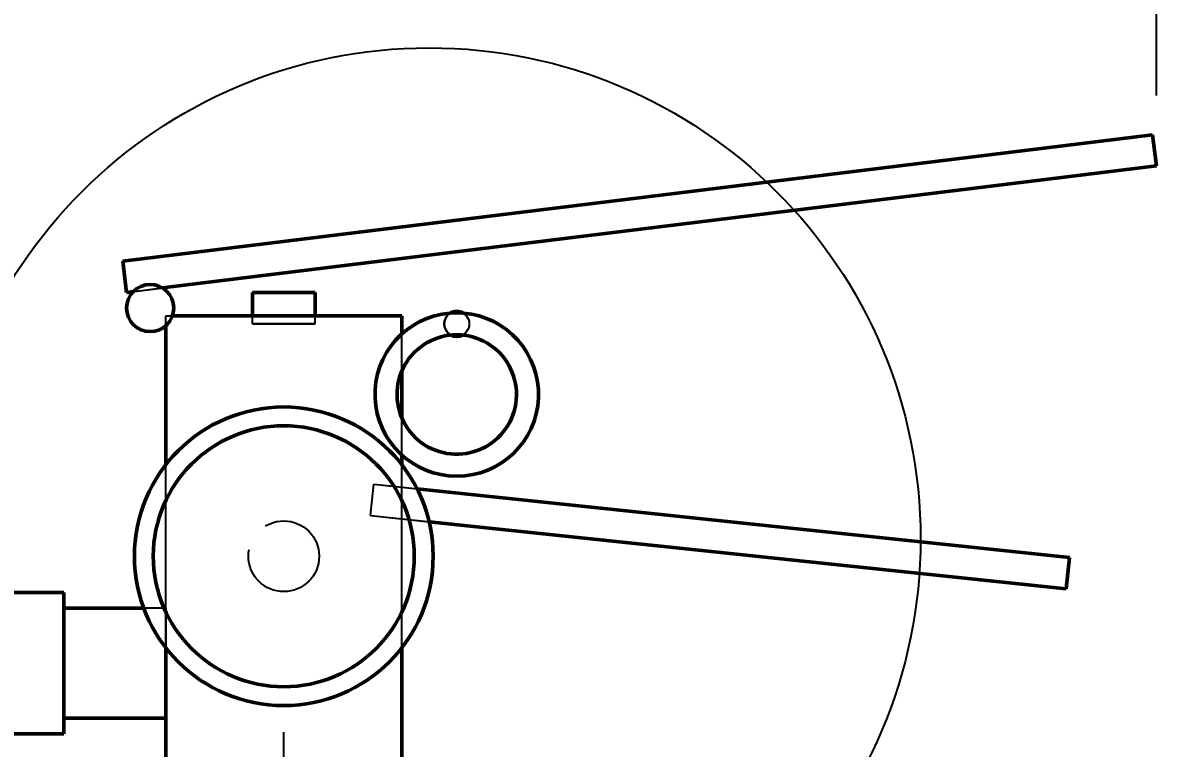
# Model space of a CAD drawing. Header units: millimetres. Extents: x 0 to 420, y 0 to 297.
# Drawn here: x 83.16 to 112, y 251.38 to 269.85 of the extents above; entities that cross this region are included whole.
import ezdxf

# ---------------------------------------------------------------- set-up
doc = ezdxf.new("R2010")
doc.units = ezdxf.units.MM
doc.linetypes.add('ISO02-TRAZOS', pattern=[3.75, 3, -0.75])
doc.linetypes.add('ISO04-TRAZO-PUNTO', pattern=[7.625, 6, -0.75, 0.125, -0.75])
for name, color, linetype, lineweight in [('01-VISIBLE', 7, 'CONTINUOUS', 50), ('02-OCULTA', 4, 'ISO02-TRAZOS', 25), ('03-EJE', 1, 'ISO04-TRAZO-PUNTO', 25), ('04-COTA', 3, 'CONTINUOUS', 25), ('08-FINA', 5, 'CONTINUOUS', 25)]:
    doc.layers.add(name, color=color, linetype=linetype, lineweight=lineweight)
doc.styles.add('ISO3098', font='isocpeur.ttf')
doc.dimstyles.new('FLAMA-ISO', dxfattribs={"dimtxt": 3.5, "dimasz": 3, "dimexe": 2, "dimexo": 1, "dimgap": 1, "dimtad": 1, "dimdec": 1, "dimtxsty": 'ISO3098', "dimcen": 2.5, "dimclrd": 3, "dimclre": 3, "dimclrt": 3, "dimazin": 3, "dimtfac": 1, "dimtmove": 0, "dimatfit": 3, "dimlwd": 25, "dimlwe": 25})

msp = doc.modelspace()

# ---------------------------------------------------------------- linework, layer by layer
at = {"layer": '01-VISIBLE'}
for p, q in [((85.703, 263.783), (111.901, 267)), ((111.999, 266.206), (111.901, 267)), ((86.713, 263.101), (111.999, 266.206)), ((85.8, 262.989), (85.703, 263.783)), ((85.8, 262.989), (85.973, 263.01)), ((89, 262.389), (89, 262.989)), ((90.6, 262.389), (90.6, 262.989)), ((87.6, 262.389), (92, 262.389)), ((92.8, 261.927), (92.8, 262.389)), ((86.8, 258.604), (86.8, 262.142)), ((92.8, 259.797), (92.8, 260.981)), ((92.8, 258.604), (92.8, 258.851)), ((93.191, 257.987), (109.786, 256.242)), ((93.497, 257.15), (109.702, 255.447)), ((109.702, 255.447), (109.786, 256.242)), ((84.2, 255.353), (81.8, 255.353)), ((86.236, 254.953), (84.2, 254.953)), ((86.8, 248.795), (86.8, 253.939)), ((92.8, 248.795), (92.8, 253.939)), ((86.8, 252.153), (84.2, 252.153)), ((84.2, 251.753), (81.8, 251.753))]:
    msp.add_line(p, q, dxfattribs=at)
for points in [[(89, 262.989), (89.1, 262.989), (89.2, 262.989), (89.3, 262.989), (89.4, 262.989), (89.5, 262.989), (89.6, 262.989), (89.7, 262.989), (89.8, 262.989), (89.9, 262.989), (90, 262.989), (90.1, 262.989), (90.2, 262.989), (90.3, 262.989), (90.4, 262.989), (90.5, 262.989), (90.6, 262.989)], [(86.966, 262.389), (87.071, 262.389), (87.177, 262.389), (87.283, 262.389), (87.389, 262.389), (87.494, 262.389), (87.6, 262.389)], [(92.8, 262.389), (92.686, 262.389), (92.571, 262.389), (92.457, 262.389), (92.343, 262.389), (92.229, 262.389), (92.114, 262.389), (92, 262.389)], [(94.2, 261.909), (94.3, 261.906), (94.4, 261.896), (94.5, 261.879), (94.597, 261.856), (94.694, 261.827), (94.787, 261.791), (94.879, 261.749), (94.967, 261.701), (95.052, 261.648), (95.134, 261.589), (95.211, 261.524), (95.284, 261.455), (95.352, 261.381), (95.415, 261.303), (95.472, 261.221), (95.525, 261.135), (95.571, 261.045), (95.611, 260.953), (95.646, 260.859), (95.673, 260.762), (95.695, 260.664), (95.71, 260.565), (95.718, 260.465), (95.72, 260.364), (95.715, 260.264), (95.703, 260.164), (95.685, 260.065), (95.66, 259.968), (95.629, 259.872), (95.592, 259.779), (95.549, 259.688), (95.499, 259.6), (95.444, 259.516), (95.384, 259.436), (95.318, 259.36), (95.248, 259.288), (95.173, 259.221), (95.093, 259.159), (95.01, 259.103), (94.923, 259.052), (94.834, 259.007), (94.741, 258.969), (94.646, 258.936), (94.549, 258.91), (94.45, 258.89), (94.351, 258.877), (94.25, 258.87), (94.15, 258.87), (94.049, 258.877), (93.95, 258.89), (93.851, 258.91), (93.754, 258.936), (93.659, 258.969), (93.566, 259.007), (93.477, 259.052), (93.39, 259.103), (93.307, 259.159), (93.227, 259.221), (93.152, 259.288), (93.082, 259.36), (93.016, 259.436), (92.956, 259.516), (92.901, 259.6), (92.851, 259.688), (92.808, 259.779), (92.771, 259.872), (92.74, 259.968), (92.715, 260.065), (92.697, 260.164), (92.685, 260.264), (92.68, 260.364), (92.682, 260.465), (92.69, 260.565), (92.705, 260.664), (92.727, 260.762), (92.754, 260.859), (92.789, 260.953), (92.829, 261.045), (92.875, 261.135), (92.928, 261.221), (92.985, 261.303), (93.048, 261.381), (93.116, 261.455), (93.189, 261.524), (93.266, 261.589), (93.348, 261.648), (93.433, 261.701), (93.521, 261.749), (93.613, 261.791), (93.706, 261.827), (93.803, 261.856), (93.9, 261.879), (94, 261.896), (94.1, 261.906), (94.2, 261.909)], [(84.2, 251.753), (84.2, 251.853), (84.2, 251.953), (84.2, 252.053), (84.2, 252.153), (84.2, 252.253), (84.2, 252.353), (84.2, 252.453), (84.2, 252.553), (84.2, 252.653), (84.2, 252.753), (84.2, 252.853), (84.2, 252.953), (84.2, 253.053), (84.2, 253.153), (84.2, 253.253), (84.2, 253.353), (84.2, 253.453), (84.2, 253.553), (84.2, 253.653), (84.2, 253.753), (84.2, 253.853), (84.2, 253.953), (84.2, 254.053), (84.2, 254.153), (84.2, 254.253), (84.2, 254.353), (84.2, 254.453), (84.2, 254.553), (84.2, 254.653), (84.2, 254.753), (84.2, 254.853), (84.2, 254.953), (84.2, 255.053), (84.2, 255.153), (84.2, 255.253), (84.2, 255.353)]]:
    msp.add_lwpolyline(points, dxfattribs=at)
for centre, radius in [((86.4, 262.589), 0.6), ((89.8, 256.272), 3.32)]:
    msp.add_circle(centre, radius, dxfattribs=at)
for centre, radius, start, end in [((94.2, 262.189), 0.32, 90, 121.3322), ((94.2, 260.389), 2.08, 90, 94.5886), ((94.2, 262.189), 0.32, 58.6678, 90), ((94.2, 260.389), 2.08, 85.4114, 90), ((94.2, 260.389), 2.08, 94.5886, 85.4114), ((94.2, 260.389), 1.52, 90, 95.3682), ((94.2, 262.189), 0.32, -116.3843, -63.6157), ((94.2, 260.389), 1.52, 84.6318, 90), ((89.8, 256.272), 3.8, 90, -90), ((89.8, 256.272), 3.8, -90, 90)]:
    msp.add_arc(centre, radius, start, end, dxfattribs=at)
at = {"layer": '02-OCULTA'}
for p, q in [((85.703, 263.783), (111.901, 267)), ((111.999, 266.206), (111.901, 267)), ((85.8, 262.989), (111.999, 266.206)), ((85.8, 262.989), (85.703, 263.783)), ((85.973, 263.01), (86.713, 263.101)), ((86.8, 262.142), (86.8, 262.389)), ((86.8, 248.795), (86.8, 262.389)), ((87.6, 262.389), (92, 262.389)), ((89, 262.189), (89, 262.389)), ((90.6, 262.189), (90.6, 262.389)), ((92.8, 248.795), (92.8, 262.389)), ((92.8, 260.981), (92.8, 261.927)), ((92.8, 258.851), (92.8, 259.797)), ((86.8, 253.939), (86.8, 258.604)), ((92.8, 253.939), (92.8, 258.604)), ((92.004, 257.307), (92.088, 258.103)), ((92.004, 257.307), (92.088, 258.103)), ((92.088, 258.103), (93.191, 257.987)), ((92.088, 258.103), (109.786, 256.242)), ((92.004, 257.307), (93.497, 257.15)), ((92.004, 257.307), (109.702, 255.447)), ((109.702, 255.447), (109.786, 256.242)), ((86.8, 254.953), (86.236, 254.953))]:
    msp.add_line(p, q, dxfattribs=at)
for points in [[(90.6, 262.989), (90.5, 262.989), (90.4, 262.989), (90.3, 262.989), (90.2, 262.989), (90.1, 262.989), (90, 262.989), (89.9, 262.989), (89.8, 262.989), (89.7, 262.989), (89.6, 262.989), (89.5, 262.989), (89.4, 262.989), (89.3, 262.989), (89.2, 262.989), (89.1, 262.989), (89, 262.989)], [(86.8, 262.389), (86.828, 262.389), (86.855, 262.389), (86.883, 262.389), (86.91, 262.389), (86.938, 262.389), (86.966, 262.389)], [(86.8, 262.389), (86.9, 262.389), (87, 262.389), (87.1, 262.389), (87.2, 262.389), (87.3, 262.389), (87.4, 262.389), (87.5, 262.389), (87.6, 262.389)], [(90.6, 262.189), (90.5, 262.189), (90.4, 262.189), (90.3, 262.189), (90.2, 262.189), (90.1, 262.189), (90, 262.189), (89.9, 262.189), (89.8, 262.189), (89.7, 262.189), (89.6, 262.189), (89.5, 262.189), (89.4, 262.189), (89.3, 262.189), (89.2, 262.189), (89.1, 262.189), (89, 262.189)], [(89, 262.189), (89.1, 262.189), (89.2, 262.189), (89.3, 262.189), (89.4, 262.189), (89.5, 262.189), (89.6, 262.189), (89.7, 262.189), (89.8, 262.189), (89.9, 262.189), (90, 262.189), (90.1, 262.189), (90.2, 262.189), (90.3, 262.189), (90.4, 262.189), (90.5, 262.189), (90.6, 262.189)], [(92.8, 262.389), (92.7, 262.389), (92.6, 262.389), (92.5, 262.389), (92.4, 262.389), (92.3, 262.389), (92.2, 262.389), (92.1, 262.389), (92, 262.389)], [(94.034, 262.463), (93.949, 262.387), (93.896, 262.288), (93.88, 262.175), (93.905, 262.065), (93.967, 261.97), (94.058, 261.903)], [(94.366, 262.463), (94.451, 262.387), (94.504, 262.288), (94.52, 262.175), (94.495, 262.065), (94.433, 261.97), (94.342, 261.903)], [(84.2, 255.353), (84.2, 255.253), (84.2, 255.153), (84.2, 255.053), (84.2, 254.953), (84.2, 254.853), (84.2, 254.753), (84.2, 254.653), (84.2, 254.553), (84.2, 254.453), (84.2, 254.353), (84.2, 254.253), (84.2, 254.153), (84.2, 254.053), (84.2, 253.953), (84.2, 253.853), (84.2, 253.753), (84.2, 253.653), (84.2, 253.553), (84.2, 253.453), (84.2, 253.353), (84.2, 253.253), (84.2, 253.153), (84.2, 253.053), (84.2, 252.953), (84.2, 252.853), (84.2, 252.753), (84.2, 252.653), (84.2, 252.553), (84.2, 252.453), (84.2, 252.353), (84.2, 252.253), (84.2, 252.153), (84.2, 252.053), (84.2, 251.953), (84.2, 251.853), (84.2, 251.753)], [(84.2, 252.153), (84.2, 252.253), (84.2, 252.353), (84.2, 252.453), (84.2, 252.553), (84.2, 252.653), (84.2, 252.753), (84.2, 252.853), (84.2, 252.953), (84.2, 253.053), (84.2, 253.153), (84.2, 253.253), (84.2, 253.353), (84.2, 253.453), (84.2, 253.553), (84.2, 253.653), (84.2, 253.753), (84.2, 253.853), (84.2, 253.953), (84.2, 254.053), (84.2, 254.153), (84.2, 254.253), (84.2, 254.353), (84.2, 254.453), (84.2, 254.553), (84.2, 254.653), (84.2, 254.753), (84.2, 254.853), (84.2, 254.953)], [(84.2, 254.953), (84.2, 254.853), (84.2, 254.753), (84.2, 254.653), (84.2, 254.553), (84.2, 254.453), (84.2, 254.353), (84.2, 254.253), (84.2, 254.153), (84.2, 254.053), (84.2, 253.953), (84.2, 253.853), (84.2, 253.753), (84.2, 253.653), (84.2, 253.553), (84.2, 253.453), (84.2, 253.353), (84.2, 253.253), (84.2, 253.153), (84.2, 253.053), (84.2, 252.953), (84.2, 252.853), (84.2, 252.753), (84.2, 252.653), (84.2, 252.553), (84.2, 252.453), (84.2, 252.353), (84.2, 252.253), (84.2, 252.153)], [(86.8, 252.153), (86.8, 252.253), (86.8, 252.353), (86.8, 252.453), (86.8, 252.553), (86.8, 252.653), (86.8, 252.753), (86.8, 252.853), (86.8, 252.953), (86.8, 253.053), (86.8, 253.153), (86.8, 253.253), (86.8, 253.353), (86.8, 253.453), (86.8, 253.553), (86.8, 253.653), (86.8, 253.753), (86.8, 253.853), (86.8, 253.953), (86.8, 254.053), (86.8, 254.153), (86.8, 254.253), (86.8, 254.353), (86.8, 254.453), (86.8, 254.553), (86.8, 254.653), (86.8, 254.753), (86.8, 254.853), (86.8, 254.953)], [(86.8, 254.953), (86.8, 254.853), (86.8, 254.753), (86.8, 254.653), (86.8, 254.553), (86.8, 254.453), (86.8, 254.353), (86.8, 254.253), (86.8, 254.153), (86.8, 254.053), (86.8, 253.953), (86.8, 253.853), (86.8, 253.753), (86.8, 253.653), (86.8, 253.553), (86.8, 253.453), (86.8, 253.353), (86.8, 253.253), (86.8, 253.153), (86.8, 253.053), (86.8, 252.953), (86.8, 252.853), (86.8, 252.753), (86.8, 252.653), (86.8, 252.553), (86.8, 252.453), (86.8, 252.353), (86.8, 252.253), (86.8, 252.153)]]:
    msp.add_lwpolyline(points, dxfattribs=at)
for centre, radius in [((86.4, 262.589), 0.6), ((94.2, 262.189), 0.32), ((89.8, 256.272), 3.8), ((89.8, 256.272), 0.9), ((89.8, 256.272), 0.9)]:
    msp.add_circle(centre, radius, dxfattribs=at)
at = {"layer": '03-EJE'}
msp.add_line((89.8, 132), (89.8, 251.795), dxfattribs=at)
at = {"layer": '08-FINA'}
msp.add_circle((93.5, 256.712), 12.5, dxfattribs=at)

# ---------------------------------------------------------------- dimensions: what is measured, and where the dimension line sits
at = {"layer": '04-COTA'}
msp.add_linear_dim(base=(64, 276), p1=(64, 267), p2=(111.999, 267), dimstyle='FLAMA-ISO', override={"dimlfac": 5}, dxfattribs=at).render()

doc.saveas('drawing.dxf')
